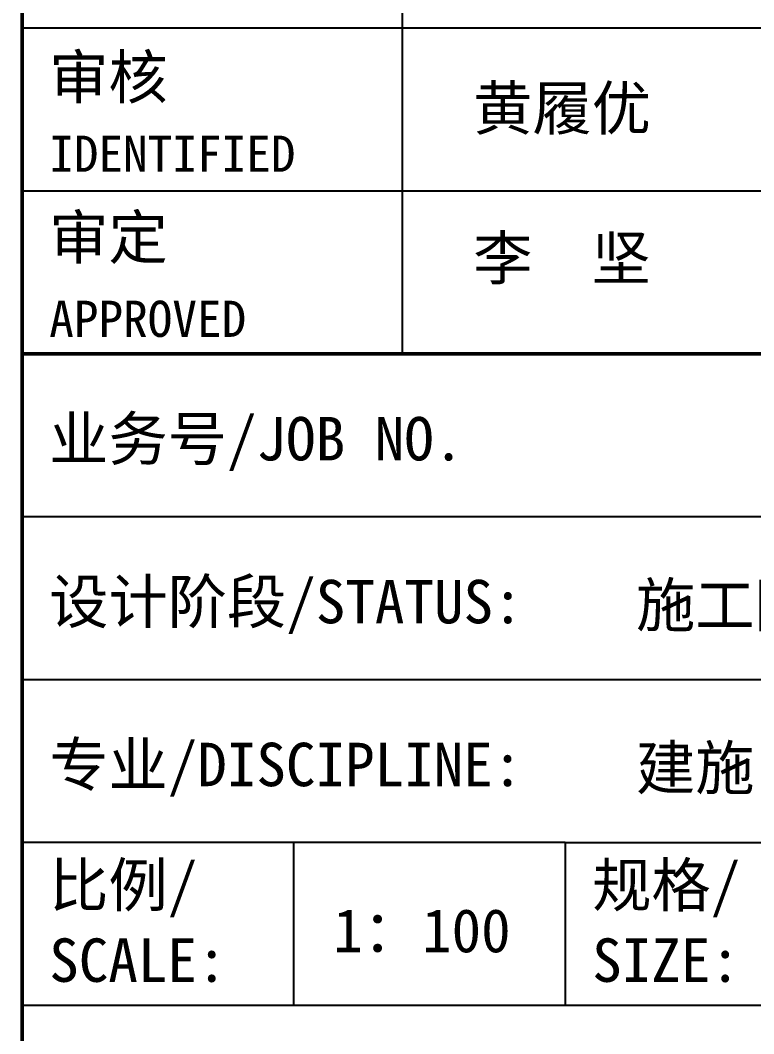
# Model space of a CAD drawing. Extents: x -737978 to 768813, y -372247 to 1140308.
# Drawn here: x -423869 to -420964, y -332255 to -328241 of the extents above; entities that cross this region are included whole.
import ezdxf

# ---------------------------------------------------------------- set-up
doc = ezdxf.new("R2010")
doc.units = 0
doc.header["$LTSCALE"] = 10
doc.header["$MEASUREMENT"] = 0
doc.layers.get('0').update_dxf_attribs({"linetype": 'CONTINUOUS'})
doc.layers.add('PUB_TITLE', color=4, linetype='CONTINUOUS')
doc.styles.add('-宋体', font='', dxfattribs={"width": 0.8})
doc.styles.get('-宋体').set_extended_font_data('SimSun')

# ---------------------------------------------------------------- blocks, each defined once
blk = doc.blocks.new('TQ1')
at = {"layer": 'PUB_TITLE'}
for p, q in [((-49854.8, -404654.8), (-43854.8, -404654.8)), ((-49854.8, -405554.8), (-43854.8, -405554.8)), ((-49854.8, -407354.8), (-43854.8, -407354.8)), ((-49854.8, -408254.8), (-43854.8, -408254.8)), ((-46854.8, -409154.8), (-49854.8, -409154.8)), ((-48354.8, -409154.8), (-48354.8, -410054.8)), ((-46854.8, -409154.8), (-46854.8, -410054.8)), ((-46854.8, -409154.8), (-43854.8, -409154.8)), ((-49854.8, -410054.8), (-43854.8, -410054.8))]:
    blk.add_line(p, q, dxfattribs=at)
at = {"layer": 'PUB_TITLE', "const_width": 20}
for points in [[(-49854.8, -378413.9), (-49854.8, -418454.8)], [(-49854.8, -406454.8), (-43854.8, -406454.8)]]:
    blk.add_lwpolyline(points, dxfattribs=at)
at = {"layer": 'PUB_TITLE'}
blk.add_lwpolyline([(-47754.8, -401054.8), (-47754.8, -406454.8)], dxfattribs=at)
at = {"layer": 'PUB_TITLE', "style": '-宋体'}
for s, height, p in [('审核', 240, (-49704.8, -405046.2)), ('IDENTIFIED', 200, (-49704.8, -405449.9)), ('审定', 240, (-49704.8, -405931.5)), ('李  坚', 240, (-47362.3, -406047.1)), ('APPROVED', 200, (-49704.8, -406362)), ('业务号/JOB NO.', 240, (-49704.8, -407044.5)), ('设计阶段/STATUS:', 240, (-49704.8, -407944.5)), ('施工图', 240, (-46462.9, -407963.2)), ('专业/DISCIPLINE:', 240, (-49704.8, -408844.5)), ('建施', 240, (-46462.9, -408863.2)), ('比例/', 240, (-49704.8, -409510.6)), ('规格/', 240, (-46704.8, -409510.6)), ('1：100', 240, (-48135.6, -409762.4)), ('SCALE:', 240, (-49704.8, -409925.7)), ('SIZE:', 240, (-46704.8, -409925.7))]:
    blk.add_text(s, height=height, dxfattribs=at).set_placement(p)
at = {"layer": 'PUB_TITLE', "style": '-宋体', "width": 1.000002}
blk.add_text('黄履优', height=240, dxfattribs=at).set_placement((-47362.2, -405218.2))

msp = doc.modelspace()

# ---------------------------------------------------------------- block references
at = {"xscale": 0.716753740501642, "yscale": 0.716753740501642, "zscale": 0.716753740501642}
msp.add_blockref('TQ1', (-388128.3, -38233.4), dxfattribs=at)

doc.saveas('drawing.dxf')
